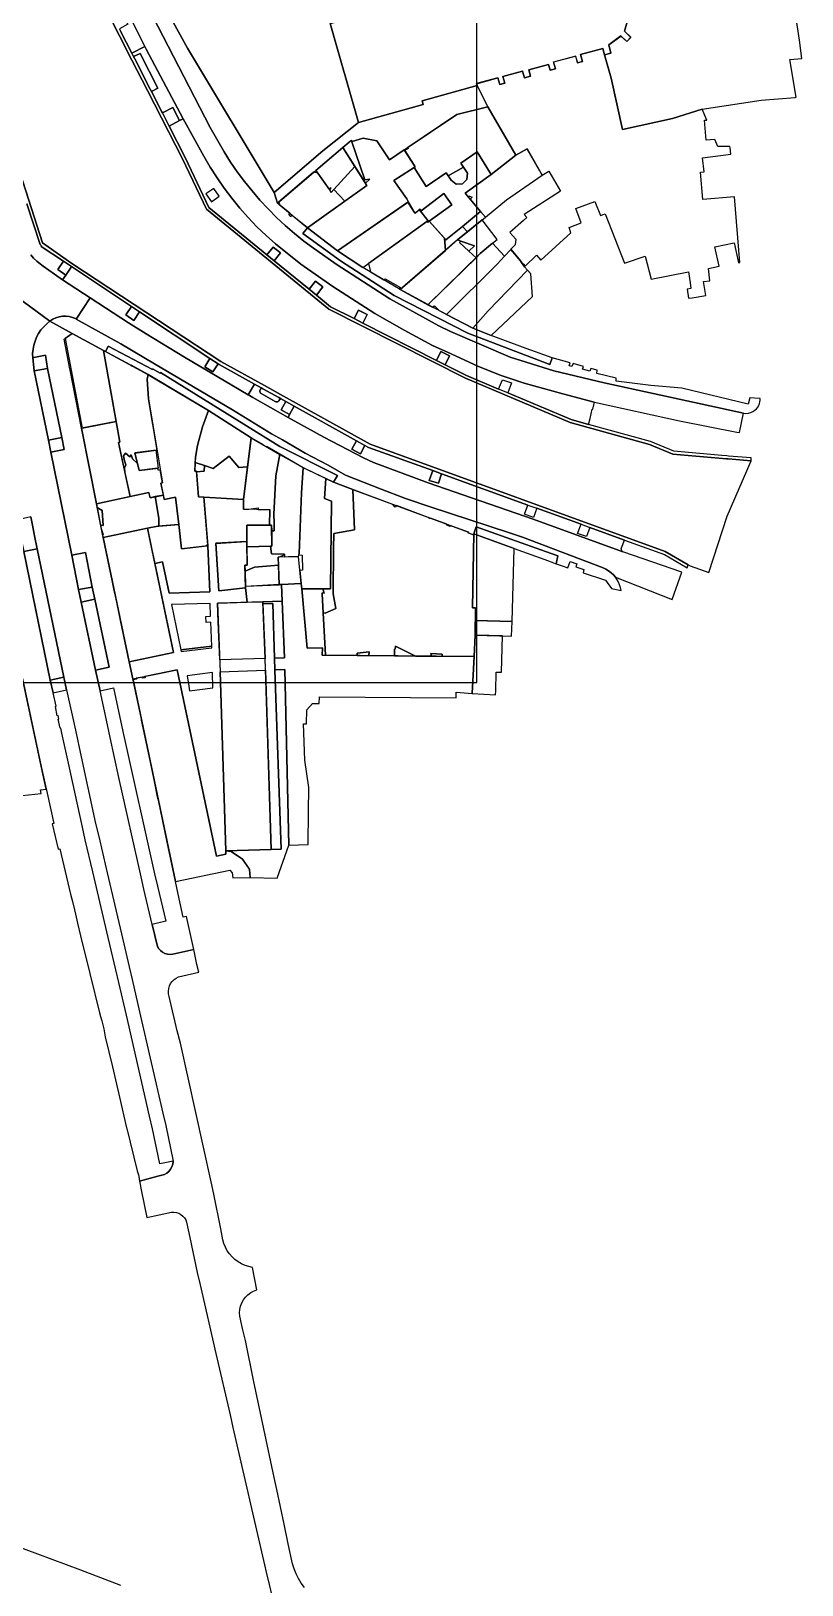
# Model space of a CAD drawing. Header units: metres. Extents: x -62 to 637, y -499 to 559.
# Drawn here: x 450.3 to 569.1, y -139.1 to 100.4 of the extents above; entities that cross this region are included whole.
import ezdxf

# ---------------------------------------------------------------- set-up
doc = ezdxf.new("R2010")
doc.units = ezdxf.units.M

msp = doc.modelspace()

# ---------------------------------------------------------------- linework, layer by layer
at = {"color": 7}
msp.add_lwpolyline([(0, 0), (519, 0), (519, 299), (0, 299)], close=True, dxfattribs=at)
at = {"layer": 'building_2', "color": 1}
msp.add_lwpolyline([(496.39, 101.59), (500.74, 86.34), (510.7, 89.12), (510.55, 89.69), (519.04, 92.06), (518.97, 92.31), (522.23, 93.22), (522.52, 92.19), (523.29, 92.38), (523.01, 93.44), (526.05, 94.25), (526.34, 93.22), (527.27, 93.47), (527, 94.44), (530.05, 95.28), (530.3, 94.38), (531.13, 94.62), (530.84, 95.66), (534.23, 96.56), (534.52, 95.53), (535.27, 95.72), (534.98, 96.81), (538.41, 97.75), (538.69, 96.75), (539.67, 97.03), (539.33, 98.28), (541.22, 99.66), (542.12, 98.81), (542.75, 99.47), (541.74, 100.41), (542.49, 102.94)], dxfattribs=at)
for points in [[(516.95, 79.44), (516.52, 80.06), (519.07, 81.81), (521.21, 78.31), (524.99, 81.28), (520.69, 88.75), (515.93, 87.56), (508.35, 82.5), (508.41, 82.34), (507.91, 82), (509.48, 79.5), (509.33, 79.41), (511.2, 76.47), (514.27, 78.56), (514.58, 78.09), (516.95, 79.44)], [(499.7, 83.5), (501.73, 77.47), (502.52, 77.62), (501.82, 76.97), (502.05, 76.62), (492.9, 70.09), (497.54, 66.53), (508.44, 74.09), (508.18, 74.56), (506.2, 77.38), (509.48, 79.5), (507.82, 82.12), (505.51, 80.59), (503.58, 83.5), (501.45, 83.91), (499.77, 83.41), (499.67, 83.62), (499.55, 83.5), (499.7, 83.5)], [(496.97, 76), (500.2, 79.53), (498.34, 82.47), (494.19, 78.94), (494.48, 78.53), (496.21, 76.03), (496.47, 76.25), (496.32, 75.88), (496.55, 75.56), (496.97, 76)], [(501.73, 77.47), (499.7, 83.5), (499.55, 83.5), (498.34, 82.47), (501.82, 76.97), (502.52, 77.62), (501.73, 77.47)], [(528.61, 78.94), (528.66, 78.97), (526.77, 82.28), (524.99, 81.28), (521.21, 78.31), (517.19, 75.44), (517.58, 74.97), (517.86, 75), (518.3, 74.81), (517.96, 74.5), (519.55, 72.59), (520.31, 71.75), (523.59, 74.41), (529.08, 78.22), (528.71, 78.88), (528.64, 78.88), (528.61, 78.94)], [(502.05, 76.62), (500.2, 79.53), (496.97, 76), (498.63, 74.19), (502.05, 76.62)], [(517.48, 77.56), (517.57, 78.53), (516.95, 79.44), (514.58, 78.09), (515.03, 77.44), (515.8, 76.84), (516.77, 76.88), (517.48, 77.56)], [(496.97, 76), (496.55, 75.56), (496.32, 75.88), (496.47, 76.25), (496.21, 76.03), (494.48, 78.53), (493.84, 78.66), (488.41, 74.03), (488.59, 73.88), (488.47, 73.75), (490.55, 72.03), (492.9, 70.09), (498.63, 74.19), (496.97, 76)], [(510.09, 72.91), (511.52, 71.19), (511.3, 71.06), (511.45, 70.91), (511.67, 71.12), (515.12, 73.62), (513.89, 75.41), (510.42, 72.72), (510.19, 72.97), (510.09, 72.91)], [(511.52, 71.19), (510.09, 72.91), (509.47, 72.38), (509.29, 72.62), (509.05, 73.03), (508.36, 74.06), (497.54, 66.53), (501.43, 64), (511.3, 71.06), (511.52, 71.19)], [(516.78, 70.31), (517.54, 69.47), (520.31, 71.75), (519.55, 72.59), (516.78, 70.31)], [(506.99, 60.69), (507.16, 60.59), (514.15, 66.59), (513.99, 68.5), (511.67, 71.12), (511.45, 70.91), (511.3, 71.06), (502.32, 64.62), (502.58, 63.31), (504.65, 62.09), (504.84, 62.25), (507.24, 60.88), (506.99, 60.69)], [(516.78, 70.31), (514.24, 68.22), (513.99, 68.5), (514.15, 66.59), (516.08, 68.28), (517.54, 69.47), (516.78, 70.31)], [(516.03, 68.22), (516.54, 68.06), (518.62, 67.31), (517.75, 66.5), (518.87, 65.47), (519.53, 66.12), (521.39, 67.72), (522.13, 68.28), (519.83, 71.34), (516.08, 68.28), (516.03, 68.22)], [(516.54, 68.06), (516.03, 68.22), (507.16, 60.59), (511.46, 58.25), (518.87, 65.47), (517.75, 66.5), (516.31, 67.84), (516.54, 68.06)], [(513.19, 57.34), (514.32, 56.72), (522.11, 64.5), (523.25, 65.75), (521.39, 67.72), (519.53, 66.12), (511.46, 58.25), (512.25, 57.84), (512.45, 58.06), (513.19, 57.34)], [(516.54, 68.06), (516.31, 67.84), (517.75, 66.5), (518.62, 67.31), (516.54, 68.06)], [(520.77, 57.28), (526.8, 63.56), (526.34, 64.09), (525.8, 64.91), (525.73, 65), (524.26, 66.78), (523.25, 65.75), (522.11, 64.5), (514.32, 56.72), (518.38, 54.62), (520.77, 57.28)], [(520.77, 57.28), (518.38, 54.62), (521.22, 53.5), (527.57, 59.5), (527.32, 63), (526.8, 63.56), (520.77, 57.28)], [(455.55, 53.06), (458.14, 39.22), (463.38, 40.25), (461.45, 51.19), (456.61, 53.81), (455.55, 53.06)], [(461.45, 51.19), (463.95, 37.06), (463.75, 37.03), (464.75, 32.38), (464.66, 33.12), (464.88, 33.56), (464.7, 34.16), (464.51, 34.97), (464.84, 35.34), (465.52, 34.78), (465.69, 35.09), (465.89, 34.47), (466.67, 33.78), (466.29, 35.38), (469.55, 35.81), (469.57, 35.62), (469.76, 35.5), (468.38, 43.75), (468.19, 46.78), (468.3, 47.5), (465.73, 48.91), (465.74, 48.78), (465.55, 49), (461.45, 51.19)], [(477.54, 21.25), (476.93, 28.59), (476.1, 28.62), (475.77, 32.59), (475.52, 32.59), (475.62, 34.72), (475.94, 36.56), (476.72, 39.41), (477.61, 41.94), (468.3, 47.5), (468.19, 46.78), (468.38, 43.75), (470.52, 30.81), (470.28, 30.75), (470.81, 28.22), (472.54, 28.56), (473.03, 24.34), (473.44, 20.59), (477.41, 21.06), (477.39, 21.22), (477.54, 21.25)], [(482.3, 33.16), (483.66, 33.28), (484.22, 37.75), (477.61, 41.94), (476.72, 39.41), (475.94, 36.56), (475.62, 34.72), (475.58, 33.94), (477.01, 33.47), (478.34, 33), (480.82, 34.91), (482.3, 33.16)], [(463.95, 37.06), (463.38, 40.25), (458.07, 39.19), (460.35, 27.56), (465.55, 28.69), (463.75, 37.03), (463.95, 37.06)], [(483.83, 26.72), (485.28, 26.91), (485.26, 26.69), (487.09, 26.66), (487.05, 24.28), (487.36, 24.28), (487.37, 23.41), (487.73, 23.41), (487.75, 24.56), (487.69, 25.97), (488.01, 31.88), (488.65, 35.19), (486.66, 36.34), (486.1, 36.56), (486.11, 36.66), (484.22, 37.75), (483.02, 28.22), (483.01, 26.72), (483.83, 26.72)], [(465.69, 35.09), (465.52, 34.78), (464.84, 35.34), (464.51, 34.97), (464.7, 34.16), (464.88, 33.56), (464.66, 33.12), (464.75, 32.38), (465.55, 28.69), (468.44, 29.31), (468.61, 28.47), (470.67, 28.91), (470.28, 30.75), (470.52, 30.81), (470.2, 32.81), (469.92, 32.69), (469.77, 33.03), (466.93, 32.69), (466.67, 33.78), (465.89, 34.47), (465.69, 35.09)], [(476.97, 32.59), (477.01, 33.47), (475.58, 33.94), (475.52, 32.59), (475.77, 32.59), (475.77, 32.47), (476.97, 32.59)], [(483.66, 33.28), (482.3, 33.16), (480.82, 34.91), (478.34, 33), (477.01, 33.47), (476.97, 32.59), (475.77, 32.47), (476.1, 28.62), (483.02, 28.22), (483.66, 33.28)], [(487.35, 19.84), (489.36, 19.81), (489.36, 19.72), (489.34, 19.38), (491.48, 19.44), (491.59, 19.91), (491.95, 29.25), (492.2, 33.12), (488.65, 35.19), (488.01, 31.88), (487.69, 25.97), (487.75, 24.56), (487.73, 23.41), (487.37, 23.41), (487.38, 21), (487.2, 21), (487.35, 19.84)], [(492.05, 19.62), (492.11, 17.31), (491.71, 17.28), (491.93, 15.28), (492.01, 14.44), (496.44, 14.47), (496.57, 27.97), (495.49, 28.38), (495.73, 31.44), (492.2, 33.12), (491.95, 29.25), (491.59, 19.91), (491.54, 19.69), (492.05, 19.62)], [(500.16, 23.53), (499.86, 29.78), (496.91, 30.91), (495.73, 31.44), (495.49, 28.38), (496.57, 27.97), (496.44, 14.47), (495.25, 14.47), (495.44, 13.78), (495.14, 13.81), (495.14, 13.69), (495.3, 10.75), (495.64, 10.69), (497.24, 11.44), (496.87, 13.66), (496.92, 20.69), (496.97, 22.97), (500.16, 23.53)], [(461.22, 26.5), (461.38, 24.19), (461, 24.25), (461.1, 23.75), (461.39, 22.84), (461.3, 22.75), (461.37, 22.34), (468.22, 23.81), (469.81, 24.09), (469.95, 24.09), (469.98, 25.34), (469.41, 28.66), (468.61, 28.47), (468.44, 29.31), (460.35, 27.56), (460.47, 27), (461.22, 26.5)], [(469.41, 28.66), (469.98, 25.34), (469.95, 24.09), (473.03, 24.34), (472.54, 28.56), (470.81, 28.22), (470.67, 28.91), (469.41, 28.66)], [(499.86, 29.78), (500.16, 23.53), (496.97, 22.97), (496.92, 20.69), (496.87, 13.66), (497.24, 11.44), (495.64, 10.69), (495.3, 10.75), (495.66, 4.22), (500.55, 4.19), (500.55, 4.53), (502.38, 4.72), (502.37, 4.16), (506.3, 4.12), (506.32, 5.16), (506.43, 5.16), (506.44, 5.62), (509.55, 4.09), (512.01, 4.09), (511.93, 4.5), (513.66, 4.38), (513.66, 4.06), (518.61, 4.03), (518.72, 7.31), (518.77, 11.53), (518.34, 11.53), (518.52, 22.91), (518.45, 22.78), (517.66, 23.09), (517.7, 23.19), (514.87, 24.22), (514.87, 24.06), (514.36, 24.28), (514.37, 24.41), (511.87, 25.34), (511.7, 25.31), (511.48, 25.47), (506.59, 27.28), (506.41, 27.06), (506.06, 27.47), (500.12, 29.66), (499.86, 29.78)], [(461.38, 24.19), (461.22, 26.5), (460.47, 27), (461, 24.25), (461.38, 24.19)], [(483.56, 20.94), (487.38, 21), (487.36, 24.28), (483.53, 24.25), (483.56, 20.94)], [(465.41, 3.22), (472.23, 4.66), (468.22, 23.81), (461.37, 22.34), (465.41, 3.22)], [(483.32, 14.62), (483.24, 18.09), (483.6, 18.12), (483.55, 21.75), (478.77, 21.47), (479.23, 14.12), (483.32, 14.62)], [(524.43, 9.41), (524.75, 20.66), (518.52, 22.91), (518.34, 11.53), (518.77, 11.53), (518.75, 9.56), (524.43, 9.41)], [(489.36, 19.81), (487.35, 19.84), (487.2, 21), (483.56, 20.94), (483.6, 18.12), (483.24, 18.09), (483.27, 17.19), (484.73, 17.78), (488.42, 18.09), (488.39, 19.34), (488.48, 19.34), (489.36, 19.72), (489.36, 19.81)], [(484.73, 17.78), (483.27, 17.19), (483.32, 14.84), (488.51, 15.09), (488.42, 18.09), (484.73, 17.78)], [(495.3, 10.75), (495.14, 13.69), (495.14, 13.81), (495.44, 13.78), (495.25, 14.47), (492.01, 14.44), (492.85, 5.28), (495.18, 5.34), (495.17, 4.22), (495.66, 4.22), (495.3, 10.75)], [(486, 12.47), (479.24, 12.25), (479.02, 12.25), (479.42, 1.66), (480.31, -25.94), (487.3, -25.72), (486.34, 3.72), (486, 12.47)], [(524.36, 7.16), (524.43, 9.41), (518.75, 9.56), (518.72, 7.31), (524.36, 7.16)], [(451.85, -17.12), (451.73, -16.53), (452.6, -16.44), (451.83, -12.91), (448.93, 0.62), (448.25, 4.06), (448.1, 4.69), (447.37, 4.62), (447.12, 5.81), (441.77, 4.59), (435.53, 4.06), (437.31, -14.38), (435.61, -14.56), (435.77, -15.12), (437.68, -14.84), (438.11, -18.56), (451.85, -17.12)], [(506.3, 4.12), (509.55, 4.09), (506.44, 5.62), (506.43, 5.16), (506.32, 5.16), (506.3, 4.12)], [(502.37, 4.16), (502.38, 4.72), (500.55, 4.53), (500.55, 4.19), (502.37, 4.16)], [(512.01, 4.09), (513.66, 4.06), (513.66, 4.38), (511.93, 4.5), (512.01, 4.09)], [(478.86, -26.78), (472.8, 1.97), (467.81, 0.94), (467.85, 0.75), (467.45, 0.69), (467.43, 0.84), (466.5, 0.66), (466.53, 0.53), (465.99, 0.44), (472.55, -30.69), (480.93, -28.91), (481.29, -29.34), (481.39, -30.12), (484.05, -30.03), (483.96, -28.78), (482.86, -27.22), (481.11, -26.03), (480.31, -25.94), (480.32, -26.47), (478.86, -26.78)], [(474.35, 1.06), (474.6, -0.56), (474.72, -1.25), (478.3, -0.81), (478.22, 1.53), (474.35, 1.06)]]:
    msp.add_lwpolyline(points, close=True, dxfattribs=at)
at = {"layer": 'road_0', "color": 8}
for points in [[(456.78, 124.74), (456.32, 124.6), (456.9, 122.89), (455.26, 122.34), (458.33, 114.34), (459.73, 114.82), (460.25, 113.5), (458.87, 112.94), (462.47, 103.53), (463.19, 102.12), (464.53, 102.74), (465.19, 101.47), (463.88, 100.77), (464.05, 100.43), (465.8, 97.03), (467.81, 98.06), (463.88, 105.89), (461.32, 111.69), (457.73, 121.56), (456.78, 124.74)], [(467.81, 98.06), (465.8, 97.03), (466.08, 96.49), (467.08, 96.99), (469.82, 91.63), (468.83, 91.11), (470.43, 87.96), (470.51, 87.81), (472.14, 88.62), (473.17, 86.62), (473.72, 86.92), (468.02, 97.62), (467.81, 98.06)], [(466.08, 96.49), (466.25, 96.16), (468.65, 91.46), (468.83, 91.11), (469.82, 91.63), (467.08, 96.99), (466.08, 96.49)], [(520.69, 88.75), (519.04, 92.05), (510.55, 89.69), (510.7, 89.13), (500.74, 86.35), (495.28, 81.99), (487.77, 75.54), (488.28, 73.92), (498.33, 82.47), (499.67, 83.61), (499.77, 83.41), (501.45, 83.91), (503.58, 83.5), (505.51, 80.6), (507.82, 82.14), (515.93, 87.55), (520.69, 88.75)], [(473.72, 86.92), (473.17, 86.62), (471.54, 85.78), (474.01, 80.92), (477.69, 73.25), (486.63, 65.95), (487.6, 67.14), (488.72, 66.24), (487.76, 65.03), (493.15, 60.63), (494.13, 61.88), (495.28, 60.99), (494.29, 59.7), (496.45, 57.93), (500.06, 56.11), (500.77, 57.41), (502.1, 56.76), (501.44, 55.41), (512.79, 49.67), (513.44, 51.02), (514.77, 50.36), (514.12, 49), (517.41, 47.33), (522.36, 45.25), (522.97, 46.69), (524.35, 46.19), (523.78, 44.65), (533.52, 40.53), (536.2, 39.79), (536.45, 40.71), (536.77, 42.15), (536.88, 42.12), (537.15, 43.21), (537.1, 43.22), (532.27, 44.5), (526.27, 46.14), (522.74, 47.33), (519.26, 48.74), (515.06, 50.65), (512.18, 51.95), (507.77, 54.33), (503.26, 56.9), (496.82, 61.05), (491.86, 64.5), (487.97, 67.61), (486.51, 68.91), (485.1, 70.27), (483.75, 71.67), (482.46, 73.14), (481.22, 74.65), (480.05, 76.21), (478.94, 77.82), (477.9, 79.46), (476.91, 81.15), (473.72, 86.92)], [(467.01, 57.15), (466.14, 55.83), (464.9, 56.66), (465.76, 57.99), (456.5, 64.12), (456.45, 64.04), (455.61, 62.82), (455.13, 62.08), (459.38, 59.31), (465.28, 55.47), (468.01, 53.75), (473.94, 50.15), (483.76, 44.35), (484.73, 46.01), (479.27, 49.04), (479.1, 49.15), (478.3, 47.88), (477.05, 48.67), (477.85, 49.97), (467.01, 57.15)], [(473.94, 50.15), (468.01, 53.75), (465.28, 55.47), (459.38, 59.31), (457.25, 56.04), (464.11, 52.24), (469.3, 49.12), (481.35, 42.06), (487.34, 38.35), (489.05, 37.41), (492.55, 35.37), (496.07, 33.5), (498.75, 31.99), (504.26, 29.79), (508, 28.38), (511.78, 27.09), (524.05, 23.09), (526.04, 22.43), (538.46, 17.69), (538.9, 17.48), (539.31, 17.23), (539.7, 16.93), (540.05, 16.6), (540.36, 16.23), (549.12, 12.8), (550.6, 17), (541.52, 20.17), (527.67, 25.21), (511.47, 30.79), (503.07, 33.92), (501.54, 34.65), (495.4, 37.85), (490.39, 40.6), (489.9, 40.88), (484.48, 43.94), (483.95, 44.24), (483.76, 44.35), (473.94, 50.15)], [(464.07, 9.58), (463.48, 12.38), (463.04, 14.44), (462.77, 15.73), (462.15, 18.68), (461.37, 22.36), (461.27, 22.87), (460.35, 27.57), (459.33, 32.75), (458.11, 38.98), (458.07, 39.2), (456.32, 48.14), (456.27, 48.38), (455.37, 52.95), (456.61, 53.82), (453.19, 55.72), (452.68, 55.31), (452.22, 54.85), (451.8, 54.35), (451.44, 53.81), (451.13, 53.24), (450.88, 52.64), (450.7, 52.02), (450.57, 51.38), (450.51, 50.73), (450.52, 50.08), (450.96, 50.17), (452.49, 50.47), (452.83, 48.42), (454.99, 37.79), (455.36, 35.94), (453.32, 35.49), (456.54, 19.62), (458.68, 20.06), (459.7, 14.73), (460.08, 12.84), (462.31, 2.39), (460.23, 1.93), (460.92, -1.25), (462.98, -0.79), (464.11, -6.09), (464.53, -8.01), (469.29, -29.47), (469.74, -31.4), (471.04, -36.77), (468.95, -37.27), (469.74, -40.67), (469.96, -41.02), (470.23, -41.32), (470.55, -41.56), (470.92, -41.74), (471.31, -41.86), (471.71, -41.9), (472.12, -41.86), (475.35, -41.14), (474.22, -36.06), (473.7, -36.15), (472.96, -32.63), (472.54, -30.68), (471.2, -24.32), (469.91, -18.15), (469.84, -17.85), (469.24, -15.01), (468.62, -12.02), (467.31, -5.82), (467.28, -5.65), (466.51, -2.02), (465.97, 0.55), (465.41, 3.22), (464.07, 9.58)], [(457.25, 56.04), (457.14, 56.1), (456.65, 56.29), (456.15, 56.42), (455.63, 56.47), (455.11, 56.46), (454.6, 56.37), (454.1, 56.22), (453.63, 56), (453.19, 55.72), (456.61, 53.82), (461.45, 51.2), (461.74, 51.05), (462.14, 51.79), (462.18, 51.86), (468.97, 48.28), (469, 48.38), (470.17, 47.69), (470.25, 47.8), (488.62, 36.41), (497.5, 31.93), (496.91, 30.9), (500.13, 29.67), (517.69, 23.19), (517.65, 23.09), (518.21, 22.88), (518.45, 22.79), (518.51, 22.91), (518.92, 24), (530.46, 19.89), (531.5, 19.51), (531.24, 18.31), (532.18, 18), (533.04, 17.71), (533.39, 18.64), (534.4, 18.32), (534.27, 17.83), (535.52, 17.42), (535.41, 16.92), (538.86, 15.77), (539.77, 14.49), (541.25, 14.21), (541.15, 14.64), (541.01, 15.06), (540.84, 15.47), (540.62, 15.86), (540.36, 16.23), (540.05, 16.6), (539.7, 16.93), (539.31, 17.23), (538.9, 17.48), (538.46, 17.69), (526.04, 22.43), (524.05, 23.09), (511.78, 27.09), (508, 28.38), (504.26, 29.79), (498.75, 31.99), (496.07, 33.5), (492.55, 35.37), (489.05, 37.41), (487.34, 38.35), (481.35, 42.06), (469.3, 49.12), (464.11, 52.24), (457.25, 56.04)], [(452.83, 48.42), (450.75, 48.03), (452.94, 37.34), (454.99, 37.79), (452.83, 48.42)], [(485.77, 45.43), (484.73, 46.01), (483.76, 44.35), (483.95, 44.24), (484.48, 43.94), (489.9, 40.88), (490.14, 41.3), (488.82, 42.03), (489.54, 43.34), (488.72, 43.79), (488.46, 43.41), (488.37, 43.34), (488.26, 43.29), (488.14, 43.27), (488.02, 43.28), (487.9, 43.32), (485.74, 44.54), (485.65, 44.63), (485.58, 44.73), (485.54, 44.85), (485.54, 44.98), (485.58, 45.1), (485.77, 45.43)], [(485.99, 45.3), (485.77, 45.43), (485.58, 45.1), (485.54, 44.98), (485.54, 44.85), (485.58, 44.73), (485.65, 44.63), (485.74, 44.54), (487.9, 43.32), (488.02, 43.28), (488.14, 43.27), (488.26, 43.29), (488.37, 43.34), (488.46, 43.41), (488.72, 43.79), (488.46, 43.94), (485.99, 45.3)], [(513.54, 32.19), (513.09, 30.73), (511.67, 31.16), (512.19, 32.68), (502.29, 36.26), (501.74, 36.56), (501.04, 35.26), (499.75, 35.96), (500.44, 37.28), (490.85, 42.61), (490.14, 41.3), (489.9, 40.88), (490.39, 40.6), (495.4, 37.85), (501.54, 34.65), (503.07, 33.92), (511.47, 30.79), (527.67, 25.21), (541.52, 20.17), (541.41, 20.25), (541.34, 20.36), (541.29, 20.48), (541.27, 20.62), (541.29, 20.75), (541.76, 21.97), (536.44, 23.9), (535.93, 22.49), (534.52, 23), (535.07, 24.4), (528.26, 26.86), (527.73, 25.46), (526.36, 25.97), (526.86, 27.37), (513.54, 32.19)], [(483.55, 21.76), (483.53, 24.26), (487.04, 24.28), (487.09, 26.65), (483.01, 26.73), (483.02, 28.21), (476.93, 28.58), (477.55, 21.08), (477.83, 14), (471.55, 13.77), (470.53, 18.59), (469.36, 18.35), (472.23, 4.66), (465.41, 3.22), (465.97, 0.55), (472.8, 1.98), (478.86, -26.78), (480.32, -26.47), (480.31, -25.95), (479.42, 1.67), (486.4, 1.92), (487.29, -25.72), (488.81, -25.67), (487.88, 1.97), (487.82, 3.77), (487.54, 12.19), (486.01, 12.15), (486.34, 3.71), (479.35, 3.48), (479.13, 9.35), (479.01, 12.26), (483.59, 12.39), (483.32, 14.62), (479.23, 14.13), (478.77, 21.46), (483.55, 21.76)], [(451.22, 20.61), (449.14, 20.21), (453.24, 0.37), (455.32, 0.83), (451.22, 20.61)], [(456.54, 19.62), (457.6, 14.34), (459.7, 14.73), (458.68, 20.06), (456.54, 19.62)], [(460.08, 12.84), (458, 12.39), (460.23, 1.93), (462.31, 2.39), (460.08, 12.84)]]:
    msp.add_lwpolyline(points, close=True, dxfattribs=at)
for points in [[(463.88, 105.89), (467.81, 98.06), (468.02, 97.62), (473.72, 86.92), (476.91, 81.15), (477.9, 79.46), (478.94, 77.82), (480.05, 76.21), (481.22, 74.65), (482.46, 73.14), (483.75, 71.67), (485.1, 70.27), (486.51, 68.91), (487.97, 67.61), (491.86, 64.5), (496.82, 61.05), (503.26, 56.9), (507.77, 54.33), (512.18, 51.95), (515.06, 50.65), (519.26, 48.74), (522.74, 47.33), (526.27, 46.14), (532.27, 44.5), (537.1, 43.22), (537.15, 43.21), (550.23, 40.34), (559.06, 38.62), (559.47, 38.53), (560.13, 41.53), (538.63, 46.2), (530.85, 48.04), (524.15, 50.16), (514.94, 54.13), (513.13, 54.99), (505.57, 59.15), (497.31, 64.5), (495.18, 65.98), (493.8, 66.94), (492.32, 68.06), (490.87, 69.22), (489.47, 70.44), (488.12, 71.7), (486.81, 73.02), (485.55, 74.38), (484.34, 75.78), (483.18, 77.23), (482.07, 78.72), (481.02, 80.24), (480.03, 81.81), (477.88, 85.54), (466.56, 107.51)], [(466.56, 107.51), (477.88, 85.54), (480.03, 81.81), (481.02, 80.24), (482.07, 78.72), (483.18, 77.23), (484.34, 75.78), (485.55, 74.38), (486.81, 73.02), (488.12, 71.7), (489.47, 70.44), (490.87, 69.22), (492.32, 68.06), (493.8, 66.94), (495.18, 65.98), (497.31, 64.5), (505.57, 59.15), (513.13, 54.99), (514.94, 54.13), (524.15, 50.16), (530.85, 48.04), (538.63, 46.2), (560.13, 41.53), (560.49, 41.5), (560.86, 41.53), (561.22, 41.61), (561.55, 41.76), (561.86, 41.97), (562.13, 42.22), (562.35, 42.51), (562.48, 42.74), (562.58, 42.99), (562.64, 43.25), (562.68, 43.52), (562.68, 43.78), (562.56, 43.77), (561.07, 43.88), (560.85, 42.93), (550.59, 45.38), (545.83, 45.78), (540.46, 46.46), (540.48, 46.93), (537.51, 47.63), (537.57, 48.14), (537.57, 48.14), (536.56, 48.41), (536.41, 48.02), (535.3, 48.3), (535.45, 48.72), (533.83, 49.16), (533.64, 48.72), (533.23, 48.8), (533.37, 49.29), (530.62, 50.04), (530.26, 49.04), (517.63, 53.87), (506.26, 59.64), (497.99, 65), (492.18, 69.21), (492.9, 70.1), (490.55, 72.02), (490.46, 71.92), (490.34, 71.88), (490.21, 71.9), (490.1, 71.99), (490.06, 72.11), (490.08, 72.24), (490.16, 72.35), (488.28, 73.92), (487.77, 75.54), (474.39, 97.81), (471.62, 102.84)], [(450.21, 65.95), (450.65, 65.42), (451.15, 64.95), (451.46, 64.71), (452.13, 64.18), (453.88, 62.95), (455.13, 62.08), (455.61, 62.82), (454.38, 63.66), (455.26, 64.94), (451.81, 67.22), (451.89, 67.33), (451.65, 67.53), (449.63, 73.79)], [(446.11, 60.92), (453.19, 55.72), (453.63, 56), (454.1, 56.22), (454.6, 56.37), (455.11, 56.46), (455.63, 56.47), (456.15, 56.42), (456.65, 56.29), (457.14, 56.1), (457.25, 56.04), (459.38, 59.31), (455.13, 62.08), (453.88, 62.95), (452.13, 64.18), (451.46, 64.71), (451.15, 64.95), (450.65, 65.42), (450.21, 65.95)], [(492.43, -139.49), (491.94, -138.82), (491.5, -138.12), (491.13, -137.38), (490.81, -136.61), (490.56, -135.83), (489.91, -132.74), (489.27, -129.74), (488.14, -124.36), (487.75, -122.54), (484.59, -107.53), (483.31, -101.43), (482.89, -99.56), (482.44, -97.67), (482.41, -97.15), (482.46, -96.62), (482.57, -96.11), (482.76, -95.61), (483.01, -95.15), (483.33, -94.73), (483.71, -94.36), (484.13, -94.04), (484.59, -93.79), (485.08, -93.6), (484.43, -90.14), (483.84, -90.03), (483.26, -89.85), (482.71, -89.6), (482.19, -89.3), (481.7, -88.94), (481.26, -88.53), (480.86, -88.07), (480.52, -87.58), (480.24, -87.04), (480.01, -86.48), (479.85, -85.9), (479.53, -84.2), (478.43, -78.86), (478.03, -76.95), (473.29, -55.57), (472.82, -53.67), (471.58, -48.39), (471.48, -47.96), (471.45, -47.55), (471.5, -47.15), (471.61, -46.76), (471.79, -46.39), (472.02, -46.06), (472.31, -45.78), (472.64, -45.54), (473.01, -45.36), (476.12, -44.65), (476.12, -44.65), (475.84, -43.47), (475.35, -41.14), (472.12, -41.86), (471.71, -41.9), (471.31, -41.86), (470.92, -41.74), (470.55, -41.56), (470.23, -41.32), (469.96, -41.02), (469.74, -40.67), (468.95, -37.27), (467.68, -31.85), (467.26, -29.93), (463.81, -14.62), (462.47, -8.47), (462.04, -6.52), (460.92, -1.25), (460.23, 1.93), (458, 12.39), (457.6, 14.34), (456.54, 19.62), (453.32, 35.49), (452.94, 37.34), (450.75, 48.03), (450.52, 50.08), (450.51, 50.73), (450.57, 51.38), (450.7, 52.02), (450.88, 52.64), (451.13, 53.24), (451.44, 53.81), (451.8, 54.35), (452.22, 54.85), (452.68, 55.31), (453.19, 55.72), (446.11, 60.92)], [(450.23, 25.55), (450.43, 24.53), (450.81, 22.61), (451.22, 20.61), (455.32, 0.83), (455.76, -1.12), (457.1, -7.33), (457.99, -11.46), (460.23, -21.75), (460.71, -23.75), (461.83, -28.68), (461.98, -29.33), (464.2, -38.75), (465.38, -43.81), (465.84, -45.75), (467, -50.78), (470.61, -66.38), (471.04, -68.29), (472.17, -73.8), (472.11, -74.23), (471.98, -74.63), (471.77, -75.01), (471.51, -75.35), (471.19, -75.63), (470.82, -75.85), (469.84, -76.11), (466.98, -76.86), (467.31, -78.43), (468.13, -82.45), (471.92, -81.64), (472.3, -81.63), (472.68, -81.68), (473.04, -81.8), (473.38, -81.99), (473.67, -82.23), (473.92, -82.52), (474.11, -82.84), (474.24, -83.2), (474.75, -85.54), (475.9, -90.92), (476.32, -92.83), (478.74, -103.4), (480.96, -112.9), (481.38, -114.85), (486.24, -135.98), (486.52, -137.15), (486.96, -139.04), (488.24, -144.48)], [(448.93, 0.62), (451.31, -10.5), (451.83, -12.92), (452.73, -17.05), (453.76, -21.72), (453.51, -21.79), (454.44, -25.7), (454.69, -25.64), (456.37, -32.6), (456.67, -33.73), (456.96, -35.02), (457.1, -35.68), (457.44, -37.08), (457.89, -39.03), (459.33, -44.85), (460.82, -50.89), (460.97, -51.45), (461.17, -52.15), (461.5, -53.35), (461.56, -53.68), (461.72, -54.6), (462.81, -59.23), (463.91, -63.92), (465.01, -68.63), (465.04, -68.76), (466.65, -75.26), (466.82, -75.87), (466.89, -76.14), (466.98, -76.86), (469.84, -76.11), (470.82, -75.85), (471.19, -75.63), (471.51, -75.35), (471.77, -75.01), (471.98, -74.63), (472.11, -74.23), (472.17, -73.8), (470.13, -74.19), (468.97, -68.8), (468.55, -66.83), (464.96, -51.25), (463.8, -46.22), (463.32, -44.28), (462.15, -39.28), (459.8, -29.2), (458.63, -24.22), (458.63, -24.22), (458.18, -22.27), (455.93, -11.95), (455.04, -7.78), (454.88, -7.01), (454.75, -7.04), (454.45, -5.64), (454.55, -5.62), (454.44, -5.09), (454.32, -5.12), (454.02, -3.68), (454.12, -3.66), (453.67, -1.57), (453.24, 0.37), (449.14, 20.21)]]:
    msp.add_lwpolyline(points, dxfattribs=at)
at = {"layer": 'terrain_0', "color": 8}
for points in [[(471.62, 102.84), (474.39, 97.81), (487.77, 75.54), (495.28, 81.99), (500.74, 86.35), (496.39, 101.6), (497.41, 101.85), (494.98, 111.1), (476.68, 104.62), (477.24, 103.09), (474.34, 102.03), (473.73, 103.76), (471.62, 102.84)], [(558.17, 81.43), (558.04, 82.43), (558.03, 82.64), (556.17, 82.63), (555.71, 83.73), (554.38, 83.61), (554.1, 86.68), (554.44, 86.71), (553.72, 88.41), (549.17, 86.94), (541.46, 85.23), (539.7, 93.19), (538.68, 96.75), (538.41, 97.74), (534.97, 96.81), (535.27, 95.73), (534.52, 95.52), (534.24, 96.57), (530.84, 95.65), (531.13, 94.62), (530.3, 94.39), (530.05, 95.29), (527, 94.45), (527.27, 93.47), (526.34, 93.21), (526.05, 94.25), (523.01, 93.42), (523.29, 92.39), (522.52, 92.18), (522.23, 93.22), (518.97, 92.32), (519.04, 92.05), (520.69, 88.75), (524.99, 81.28), (526.77, 82.29), (529.08, 78.22), (530.08, 78.84), (531.89, 75.75), (526.31, 72.15), (526.7, 71.68), (526.21, 71.25), (524.09, 69.39), (525.01, 68.34), (524.91, 67.48), (524.26, 66.79), (525.73, 65.01), (526.21, 64.5), (526.45, 64.2), (528.18, 65.9), (528.89, 65.12), (533.5, 69.31), (533.24, 70.14), (535.1, 70.85), (534.25, 73.05), (537.2, 74.18), (538.04, 71.99), (538.77, 72.27), (541.74, 64.66), (544.93, 65.75), (545.86, 62.19), (551.63, 63.29), (551.88, 61.61), (552.01, 60.72), (551.42, 60.63), (551.63, 59.24), (552.22, 59.33), (554.29, 59.64), (553.96, 61.82), (554.91, 61.91), (554.7, 63.83), (556.35, 64.19), (555.71, 67.16), (558.67, 67.79), (559.33, 64.71), (559.55, 64.74), (558.71, 74.85), (553.82, 74.44), (553.47, 78.66), (554.06, 78.71), (553.79, 80.9), (558.17, 81.43)], [(521.21, 78.3), (519.07, 81.81), (516.52, 80.07), (517.57, 78.53), (517.48, 77.55), (516.77, 76.87), (515.79, 76.83), (515.03, 77.45), (514.28, 78.55), (511.2, 76.46), (509.33, 79.4), (506.2, 77.37), (508.18, 74.55), (508.43, 74.11), (509.29, 72.62), (509.47, 72.38), (510.19, 72.98), (510.42, 72.73), (513.89, 75.4), (515.12, 73.62), (511.67, 71.14), (514.24, 68.22), (516.78, 70.31), (519.55, 72.59), (517.19, 75.45), (521.21, 78.3)], [(490.16, 72.35), (490.08, 72.24), (490.06, 72.11), (490.1, 71.99), (490.21, 71.9), (490.34, 71.88), (490.46, 71.92), (490.55, 72.02), (490.16, 72.35)], [(501.43, 64), (497.54, 66.53), (492.9, 70.1), (492.18, 69.21), (497.99, 65), (506.26, 59.64), (517.63, 53.87), (530.26, 49.04), (530.62, 50.04), (526.03, 51.7), (521.22, 53.51), (518.38, 54.63), (514.32, 56.72), (511.46, 58.27), (507.16, 60.59), (501.43, 64)], [(470.25, 47.8), (470.17, 47.69), (469, 48.38), (468.97, 48.28), (462.18, 51.86), (462.14, 51.79), (461.74, 51.05), (468.29, 47.51), (477.61, 41.94), (484.21, 37.74), (488.65, 35.18), (492.2, 33.14), (495.73, 31.44), (496.91, 30.9), (497.5, 31.93), (488.62, 36.41), (470.25, 47.8)], [(466.93, 32.68), (469.9, 33.05), (469.55, 35.8), (466.29, 35.39), (466.93, 32.68)], [(518.92, 24), (518.51, 22.91), (524.75, 20.66), (530.05, 18.74), (531.08, 18.37), (531.24, 18.31), (531.5, 19.51), (530.46, 19.89), (518.92, 24)], [(491.49, 19.43), (488.39, 19.34), (488.51, 15.1), (488.9, 15.12), (491.93, 15.27), (491.49, 19.43)], [(493.12, -16.15), (492.47, -11.97), (492.27, -6.34), (492.75, -6.34), (492.77, -4.2), (493.64, -3.23), (494.7, -3.24), (494.72, -2.2), (515.81, -2.35), (515.81, -1.5), (518.3, -1.67), (518.61, 4.03), (495.17, 4.22), (495.18, 5.35), (492.85, 5.28), (492.01, 14.43), (491.93, 15.27), (488.9, 15.12), (489, 12.57), (489.34, 3.83), (487.82, 3.77), (487.88, 1.97), (489.4, 2.02), (490.02, -25.08), (493, -24.95), (493.06, -19.93), (493.12, -16.15)], [(489, 12.57), (486, 12.45), (486.01, 12.15), (487.54, 12.19), (487.82, 3.77), (489.34, 3.83), (489, 12.57)], [(522.96, 7.2), (518.72, 7.32), (518.61, 4.03), (518.3, -1.67), (521.87, -1.87), (521.91, -1.25), (521.97, 1.58), (522.8, 1.61), (522.96, 7.2)], [(478.13, 5.34), (478.12, 5.59), (473.37, 5.03), (473.42, 4.78), (478.13, 5.34)]]:
    msp.add_lwpolyline(points, close=True, dxfattribs=at)
for points in [[(462.06, 103.35), (465.83, 95.95), (468.24, 91.24), (473.61, 80.72), (477.33, 72.96), (496.2, 57.55), (517.23, 46.92), (533.37, 40.11), (545.63, 36.71), (549.24, 35.23), (557.48, 34.5), (557.76, 34.48), (561.27, 34.18), (561.31, 34.62), (557.8, 34.92), (557.53, 34.95), (556.79, 35.01), (549.35, 35.67), (545.78, 37.14), (536.2, 39.79), (533.52, 40.53), (523.78, 44.65), (522.36, 45.25), (517.41, 47.33), (514.12, 49), (512.79, 49.67), (501.44, 55.41), (500.06, 56.11), (496.45, 57.93), (494.29, 59.7), (493.15, 60.63), (487.76, 65.03), (486.63, 65.95), (477.69, 73.25), (474.01, 80.92), (471.54, 85.78), (470.51, 87.81), (470.43, 87.96), (468.83, 91.11), (468.65, 91.46), (466.25, 96.16), (466.08, 96.49), (465.8, 97.03), (464.05, 100.43)], [(542.49, 102.94), (541.74, 100.42), (542.75, 99.46), (542.11, 98.8), (541.22, 99.67), (539.33, 98.28), (539.67, 97.02), (538.68, 96.75), (539.7, 93.19), (541.46, 85.23), (549.17, 86.94), (553.72, 88.41), (562.86, 89.78), (568.06, 90.19), (568.25, 90.22), (567.23, 96.04), (569.12, 96.2), (568.72, 99), (568.23, 102.42)], [(449.63, 73.79), (451.65, 67.53), (451.89, 67.33), (451.81, 67.22), (455.26, 64.94), (456.5, 64.12), (465.76, 57.99), (467.01, 57.15), (477.85, 49.97), (479.1, 49.15), (479.27, 49.04), (484.73, 46.01), (485.77, 45.43), (485.99, 45.3), (488.46, 43.94), (488.72, 43.79), (489.54, 43.34), (490.85, 42.61), (500.44, 37.28), (501.74, 36.56), (502.29, 36.26), (512.19, 32.68), (513.54, 32.19), (526.86, 27.37), (528.26, 26.86), (535.07, 24.4), (536.44, 23.9), (541.76, 21.97), (547.93, 19.74), (551.42, 17.71), (551.58, 18.13), (548.06, 20.19), (502.56, 36.73), (488.71, 44.41), (486.24, 45.78), (479.55, 49.49), (456.54, 64.62), (452.02, 67.8), (444.23, 91.99)]]:
    msp.add_lwpolyline(points, dxfattribs=at)
at = {"layer": 'terrain_5', "color": 3}
for points in [[(477.55, 21.08), (473.44, 20.59), (473.03, 24.34), (469.82, 24.09), (468.22, 23.8), (468.86, 20.75), (469.36, 18.35), (470.53, 18.59), (471.55, 13.77), (477.83, 14), (477.55, 21.08)], [(488.9, 15.12), (488.51, 15.1), (483.32, 14.83), (483.32, 14.62), (483.59, 12.39), (486, 12.45), (489, 12.57), (488.9, 15.12)], [(478, 9.31), (477.26, 9.28), (477.22, 10.17), (477.96, 10.21), (477.89, 12.2), (471.92, 12.01), (473.37, 5.03), (478.12, 5.59), (478.09, 6.84), (478, 9.31)], [(490.02, -25.08), (489.4, 2.02), (487.88, 1.97), (488.81, -25.67), (487.29, -25.72), (480.31, -25.95), (481.11, -26.04), (482.86, -27.21), (483.96, -28.79), (484.05, -30.03), (488.22, -30.14), (490.02, -25.08)]]:
    msp.add_lwpolyline(points, close=True, dxfattribs=at)
at = {"layer": 'terrain_6', "color": 33}
for points in [[(472.14, 88.62), (470.51, 87.81), (471.54, 85.78), (473.17, 86.62), (472.14, 88.62)], [(478.43, 76.17), (477.2, 75.32), (478.08, 74.08), (479.25, 74.97), (478.43, 76.17)], [(488.72, 66.24), (487.6, 67.14), (486.63, 65.95), (487.76, 65.03), (488.72, 66.24)], [(456.5, 64.12), (455.26, 64.94), (454.38, 63.66), (455.61, 62.82), (456.45, 64.04), (456.5, 64.12)], [(495.28, 60.99), (494.13, 61.88), (493.15, 60.63), (494.29, 59.7), (495.28, 60.99)], [(467.01, 57.15), (465.76, 57.99), (464.9, 56.66), (466.14, 55.83), (467.01, 57.15)], [(502.1, 56.76), (500.77, 57.41), (500.06, 56.11), (501.44, 55.41), (502.1, 56.76)], [(452.49, 50.47), (450.96, 50.17), (450.52, 50.08), (450.75, 48.03), (452.83, 48.42), (452.49, 50.47)], [(514.77, 50.36), (513.44, 51.02), (512.79, 49.67), (514.12, 49), (514.77, 50.36)], [(479.1, 49.15), (477.85, 49.97), (477.05, 48.67), (478.3, 47.88), (479.1, 49.15)], [(490.85, 42.61), (489.54, 43.34), (488.82, 42.03), (490.14, 41.3), (490.85, 42.61)], [(454.99, 37.79), (452.94, 37.34), (453.32, 35.49), (455.36, 35.94), (454.99, 37.79)], [(501.74, 36.56), (500.44, 37.28), (499.75, 35.96), (501.04, 35.26), (501.74, 36.56)], [(513.54, 32.19), (512.19, 32.68), (511.67, 31.16), (513.09, 30.73), (513.54, 32.19)], [(450.23, 25.55), (448.17, 25.07), (448.73, 22.17), (449.14, 20.21), (451.22, 20.61), (450.81, 22.61), (450.43, 24.53), (450.23, 25.55)], [(459.7, 14.73), (457.6, 14.34), (458, 12.39), (460.08, 12.84), (459.7, 14.73)], [(455.32, 0.83), (453.24, 0.37), (453.67, -1.57), (455.76, -1.12), (455.32, 0.83)]]:
    msp.add_lwpolyline(points, close=True, dxfattribs=at)
at = {"layer": 'water', "color": 5}
for points in [[(444.23, 91.99), (452.02, 67.8), (456.54, 64.62), (479.55, 49.49), (486.24, 45.78), (488.71, 44.41), (502.56, 36.73), (548.06, 20.19), (551.58, 18.13), (551.91, 18.01), (554.79, 16.95), (557.61, 25.67), (561.27, 34.18), (557.76, 34.48), (557.48, 34.5), (549.24, 35.23), (545.63, 36.71), (533.37, 40.11), (517.23, 46.92), (496.2, 57.55), (477.33, 72.96), (473.61, 80.72), (468.24, 91.24), (465.83, 95.95), (462.06, 103.35)], [(464.13, -139.17), (457.95, -136.83), (451.3, -134.37), (445.02, -132.04)]]:
    msp.add_lwpolyline(points, dxfattribs=at)

doc.saveas('drawing.dxf')
